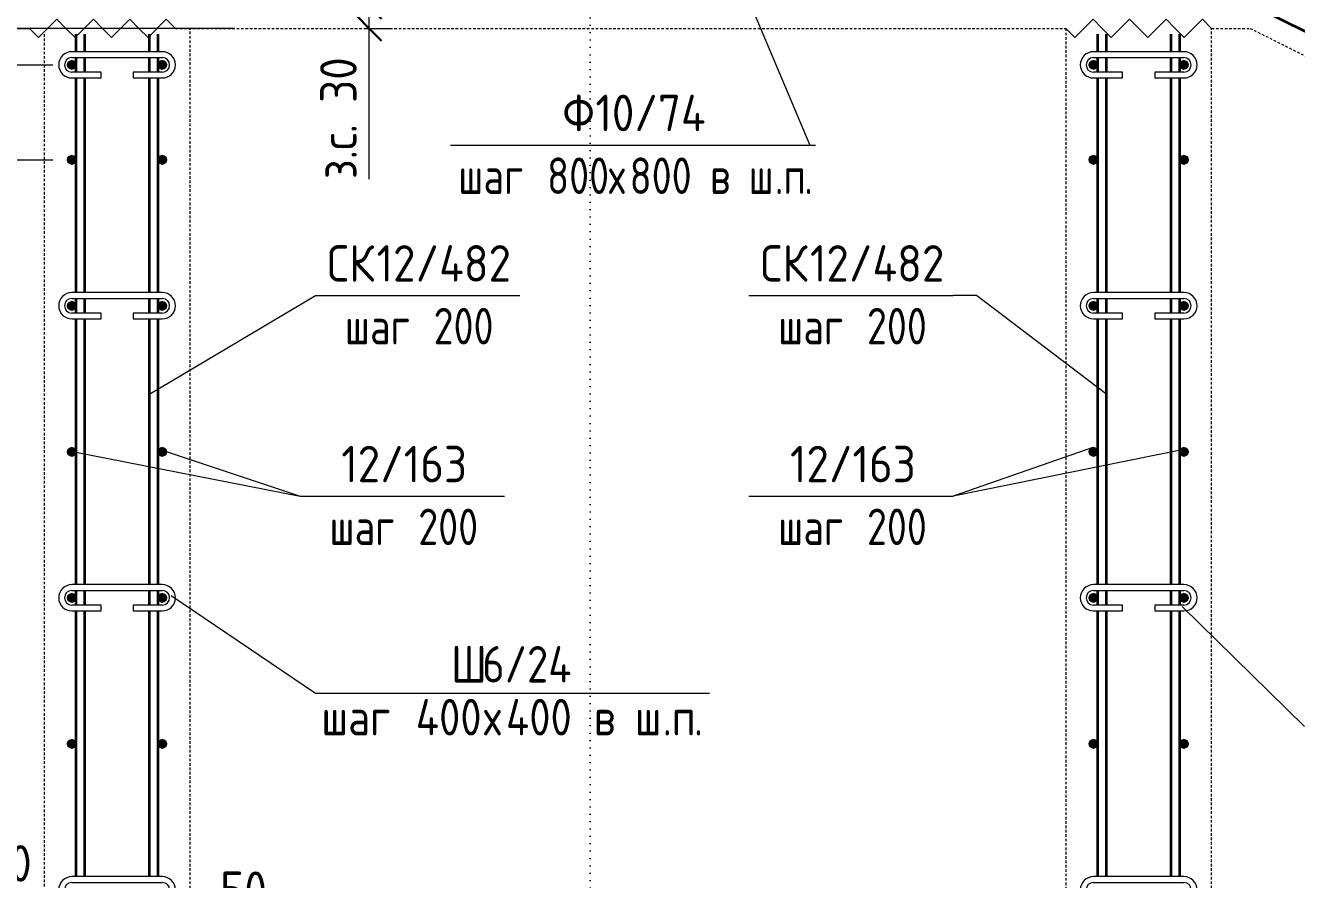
# Model space of a CAD drawing. Header units: millimetres. Extents: x -35194 to -15704, y -2621 to 78616.
# Drawn here: x -26366 to -24624, y -1436 to -266 of the extents above; entities that cross this region are included whole.
import ezdxf

# ---------------------------------------------------------------- set-up
doc = ezdxf.new("R2010")
doc.units = ezdxf.units.MM
doc.linetypes.add('01 Штриховая _4 мм_', pattern=[6, 3.5, -2.5])
doc.linetypes.add('04 Пунктир 10мм', pattern=[10, 0, -10])
for name, color, linetype, lineweight in [('AA_Dim', 7, 'Continuous', 9), ('AA_Dim-20', 7, 'Continuous', 9), ('AA_Oformlenie', 7, 'Continuous', 9), ('AA_Razrez', 7, 'Continuous', 9), ('AA_Vinoska', 7, 'Continuous', 9), ('AA_Visotnaya otmetka', 7, 'Continuous', 9), ('KR_Armatura', 7, 'Continuous', 20), ('KR_Armatura_Tonkie', 7, 'Continuous', 20)]:
    doc.layers.add(name, color=color, linetype=linetype, lineweight=lineweight)
for name, color, linetype, lineweight, true_color in [('AF_Perekritie', 7, 'Continuous', 60, 0x006a35), ('AF_Perekritie_Опалубка', 7, 'Continuous', 60, 0x006a35), ('AF_Stena_Опалубка', 7, 'Continuous', 20, 0x0063c6)]:
    doc.layers.add(name, color=color, linetype=linetype, lineweight=lineweight, true_color=true_color)
doc.styles.add('ISOCPEUR_1', font='isocpeur.TTF', dxfattribs={"width": 0.9, "height": 50})
doc.styles.add('ISOCPEUR_2', font='isocpeur.TTF', dxfattribs={"width": 0.8, "height": 50})
doc.styles.add('ISOCPEUR_4', font='isocpeur.TTF', dxfattribs={"width": 0.85, "height": 50})
doc.dimstyles.new('00_Точн_3_знака__прозр_', dxfattribs={"dimscale": 304.8, "dimtxt": 50.137748, "dimasz": 0.111549, "dimexe": 0.098425, "dimexo": 0.065617, "dimgap": 0.006562, "dimtad": 1, "dimdec": 3, "dimrnd": 0.001, "dimdsep": 46, "dimtxsty": 'ISOCPEUR_1', "dimblk1": 'OBLIQUE', "dimblk2": 'OBLIQUE', "dimsah": 1, "dimcen": 0.09, "dimdle": 0.098425, "dimazin": 0, "dimtfac": 1, "dimtdec": 4, "dimtix": 1, "dimtmove": 0, "dimatfit": 3, "dimfxl": 1, "dimtvp": 1, "dimtolj": 1, "dimtzin": 0, "dimlwd": 18, "dimlwe": 18, "dimarcsym": 2})
doc.dimstyles.new('00_Точн_3_знака__прозр__1', dxfattribs={"dimscale": 304.8, "dimtxt": 50.137748, "dimasz": 0.111549, "dimexe": 0.098425, "dimexo": 0.065617, "dimgap": 0.006562, "dimtad": 1, "dimdec": 3, "dimrnd": 0.001, "dimdsep": 46, "dimtxsty": 'ISOCPEUR_1', "dimblk1": 'OBLIQUE', "dimblk2": 'OBLIQUE', "dimsah": 1, "dimcen": 0.09, "dimdle": 0.098425, "dimazin": 0, "dimtfac": 1, "dimtdec": 4, "dimtix": 1, "dimtmove": 1, "dimatfit": 3, "dimfxl": 1, "dimtvp": 1, "dimtolj": 1, "dimtzin": 0, "dimlwd": 18, "dimlwe": 18, "dimarcsym": 2})

# ---------------------------------------------------------------- blocks, each defined once
blk = doc.blocks.new('Ktcnybwf - Лестница-3686718-А-А Арм')
at = {"layer": 'AF_Perekritie', "linetype": '01 Штриховая _4 мм_', "lineweight": 20}
for p, q in [((31880.1, -270), (31932.8, -270)), ((31932.8, -270), (34080.1, -1343.6))]:
    blk.add_line(p, q, dxfattribs=at)
blk = doc.blocks.new('079_Шпилька _ЭлУзла_ - d8 А240-3872181-А-А Арм')
at = {"layer": 'AA_Oformlenie'}
for p, q in [((30442.1, -632), (30318.1, -632)), ((30318.1, -640), (30442.1, -640)), ((30358.1, -660), (30318.1, -660)), ((30358.1, -668), (30358.1, -660)), ((30442.1, -660), (30402.1, -660)), ((30402.1, -660), (30402.1, -668)), ((30318.1, -668), (30358.1, -668)), ((30402.1, -668), (30442.1, -668))]:
    blk.add_line(p, q, dxfattribs=at)
for centre, radius, start, end in [((30318.1, -650), 18, 90, 270), ((30318.1, -650), 10, 90, 270), ((30442.1, -650), 18, 270, 90), ((30442.1, -650), 10, 270, 90)]:
    blk.add_arc(centre, radius, start, end, dxfattribs=at)
blk = doc.blocks.new('Последовательность узлов - 3мм масшт20 маскировка-904226-А-А Арм')
at = {"layer": 'AA_Oformlenie'}
for p, q in [((31692.6, -282.5), (31717.6, -257.5)), ((31730.1, -270), (31717.6, -257.5)), ((31742.6, -282.5), (31767.6, -257.5)), ((31780.1, -270), (31767.6, -257.5)), ((31792.6, -282.5), (31817.6, -257.5)), ((31830.1, -270), (31817.6, -257.5)), ((31842.6, -282.5), (31867.6, -257.5)), ((31880.1, -270), (31867.6, -257.5)), ((31680.1, -270), (31692.6, -282.5)), ((31730.1, -270), (31742.6, -282.5)), ((31780.1, -270), (31792.6, -282.5)), ((31830.1, -270), (31842.6, -282.5))]:
    blk.add_line(p, q, dxfattribs=at)
blk = doc.blocks.new('DIMBLOCK54-А-А Арм')
at = {"layer": 'AA_Dim-20', "color": 30, "lineweight": 30, "true_color": 0xff8000, "transparency": 16777216}
for p, q in [((-26659.7, -320), (-26676.7, -303)), ((-26659.7, -320), (-26642.7, -337)), ((-26659.7, -450), (-26676.7, -433)), ((-26659.7, -450), (-26642.7, -467)), ((-26659.7, -1650), (-26676.7, -1633)), ((-26659.7, -1650), (-26642.7, -1667))]:
    blk.add_line(p, q, dxfattribs=at)
at = {"layer": 'AA_Dim-20', "color": 30, "lineweight": 18, "true_color": 0xff8000, "transparency": 16777216}
for p, q in [((-26659.7, -320), (-26689.7, -320)), ((-26659.7, -320), (-26328.2, -320)), ((-26659.7, -450), (-26689.7, -450)), ((-26659.7, -1650), (-26659.7, -450)), ((-26659.7, -450), (-26328.2, -450)), ((-26659.7, -1650), (-26689.7, -1650)), ((-26659.7, -1650), (-26328.2, -1650))]:
    blk.add_line(p, q, dxfattribs=at)
at = {"layer": 'AA_Dim-20', "color": 0, "lineweight": 18, "transparency": 16777216, "insert": (-26726.8, -1201.4), "char_height": 50, "width": 363.262, "attachment_point": 1, "rotation": 90, "line_spacing_factor": 1.135194, "style": 'ISOCPEUR_1'}
blk.add_mtext('6х200=1200', dxfattribs=at)
blk = doc.blocks.new('_None')
blk = doc.blocks.new('DIMBLOCK55-А-А Арм')
at = {"layer": 'AA_Dim-20', "color": 30, "lineweight": 30, "true_color": 0xff8000, "transparency": 16777216}
for p, q in [((-26659.7, -270), (-26676.7, -253)), ((-26659.7, -270), (-26642.7, -287)), ((-26659.7, -320), (-26676.7, -303)), ((-26659.7, -320), (-26642.7, -337)), ((-26659.7, -450), (-26676.7, -433)), ((-26659.7, -450), (-26642.7, -467))]:
    blk.add_line(p, q, dxfattribs=at)
at = {"layer": 'AA_Dim-20', "color": 30, "lineweight": 18, "true_color": 0xff8000, "transparency": 16777216}
for p, q in [((-26659.7, -270), (-26689.7, -270)), ((-26659.7, -270), (-26360.2, -270)), ((-26659.7, -320), (-26689.7, -320)), ((-26659.7, -450), (-26659.7, -320)), ((-26659.7, -320), (-26328.2, -320)), ((-26659.7, -450), (-26689.7, -450)), ((-26659.7, -450), (-26328.2, -450))]:
    blk.add_line(p, q, dxfattribs=at)
at = {"layer": 'AA_Dim-20', "color": 0, "lineweight": 18, "transparency": 16777216, "insert": (-26726.8, -427.1), "char_height": 50, "width": 101.032, "attachment_point": 1, "rotation": 90, "line_spacing_factor": 1.135194, "style": 'ISOCPEUR_1'}
blk.add_mtext('130', dxfattribs=at)
blk = doc.blocks.new('DIMBLOCK56-А-А Арм')
at = {"layer": 'AA_Dim-20', "color": 30, "lineweight": 30, "true_color": 0xff8000, "transparency": 16777216}
for p, q in [((-26659.7, -70), (-26676.7, -53)), ((-26659.7, -70), (-26642.7, -87)), ((-26659.7, -270), (-26676.7, -253)), ((-26659.7, -270), (-26642.7, -287)), ((-26659.7, -320), (-26676.7, -303)), ((-26659.7, -320), (-26642.7, -337))]:
    blk.add_line(p, q, dxfattribs=at)
at = {"layer": 'AA_Dim-20', "color": 30, "lineweight": 18, "true_color": 0xff8000, "transparency": 16777216}
for p, q in [((-26659.7, -70), (-26689.7, -70)), ((-26659.7, -70), (-26360.2, -70)), ((-26659.7, -270), (-26689.7, -270)), ((-26659.7, -320), (-26659.7, -270)), ((-26659.7, -270), (-26360.2, -270)), ((-26768.7, -311.3), (-26659.7, -295)), ((-26768.7, -393.7), (-26768.7, -311.3)), ((-26659.7, -320), (-26689.7, -320)), ((-26659.7, -320), (-26328.2, -320))]:
    blk.add_line(p, q, dxfattribs=at)
at = {"layer": 'AA_Dim-20', "color": 0, "lineweight": 18, "transparency": 16777216, "insert": (-26835.8, -393.7), "char_height": 50, "width": 74.923, "attachment_point": 1, "rotation": 90, "line_spacing_factor": 1.135194, "style": 'ISOCPEUR_1'}
blk.add_mtext('50', dxfattribs=at)
blk = doc.blocks.new('DIMBLOCK57-А-А Арм')
at = {"layer": 'AA_Dim-20', "color": 30, "lineweight": 18, "true_color": 0xff8000, "transparency": 16777216}
for p, q in [((-26659.7, -270), (-26659.7, -40)), ((-26659.7, -70), (-26689.7, -70)), ((-26659.7, -70), (-26360.2, -70)), ((-26659.7, -270), (-26689.7, -270)), ((-26659.7, -270), (-26360.2, -270))]:
    blk.add_line(p, q, dxfattribs=at)
at = {"layer": 'AA_Dim-20', "color": 30, "lineweight": 30, "true_color": 0xff8000, "transparency": 16777216}
for p, q in [((-26659.7, -70), (-26676.7, -53)), ((-26659.7, -70), (-26642.7, -87)), ((-26659.7, -270), (-26676.7, -253)), ((-26659.7, -270), (-26642.7, -287))]:
    blk.add_line(p, q, dxfattribs=at)
at = {"layer": 'AA_Dim-20', "color": 0, "lineweight": 18, "transparency": 16777216, "insert": (-26726.8, -216.8), "char_height": 50, "width": 112.384, "attachment_point": 1, "rotation": 90, "line_spacing_factor": 1.135194, "style": 'ISOCPEUR_1'}
blk.add_mtext('200', dxfattribs=at)
blk = doc.blocks.new('DIMBLOCK67-А-А Арм')
at = {"layer": 'AA_Dim-20', "color": 30, "lineweight": 18, "true_color": 0xff8000, "transparency": 16777216}
for p, q in [((-26118.5, -1492), (-26165.2, -1556.8)), ((-26036.1, -1492), (-26118.5, -1492)), ((-26190.2, -1560.8), (-26190.2, -1526.8)), ((-26140.2, -1560.8), (-26140.2, -1526.8)), ((-26140.2, -1556.8), (-26190.2, -1556.8)), ((-26190.2, -1556.8), (-26190.2, -1560.8)), ((-26140.2, -1556.8), (-26140.2, -1560.8))]:
    blk.add_line(p, q, dxfattribs=at)
at = {"layer": 'AA_Dim-20', "color": 30, "lineweight": 30, "true_color": 0xff8000, "transparency": 16777216}
for p, q in [((-26190.2, -1556.8), (-26173.2, -1539.8)), ((-26140.2, -1556.8), (-26123.2, -1539.8)), ((-26190.2, -1556.8), (-26207.2, -1573.8)), ((-26140.2, -1556.8), (-26157.2, -1573.8))]:
    blk.add_line(p, q, dxfattribs=at)
at = {"layer": 'AA_Dim-20', "color": 0, "lineweight": 18, "transparency": 16777216, "insert": (-26098.5, -1424.9), "char_height": 50, "width": 74.923, "attachment_point": 1, "line_spacing_factor": 1.135194, "style": 'ISOCPEUR_1'}
blk.add_mtext('50', dxfattribs=at)
blk = doc.blocks.new('_Oblique')
at = {"color": 0, "linetype": 'ByBlock', "lineweight": -2}
blk.add_line((-0.5, -0.5), (0.5, 0.5), dxfattribs=at)
blk = doc.blocks.new('DIMBLOCK69-А-А Арм')
at = {"layer": 'AA_Dim-20', "color": 30, "lineweight": 18, "true_color": 0xff8000, "transparency": 16777216}
for p, q in [((-26420.6, -1456), (-26338.2, -1456)), ((-26338.2, -1456), (-26315.2, -1556.8)), ((-26340.2, -1560.8), (-26340.2, -1526.8)), ((-26290.2, -1560.8), (-26290.2, -1526.8)), ((-26290.2, -1556.8), (-26340.2, -1556.8)), ((-26340.2, -1556.8), (-26340.2, -1560.8)), ((-26290.2, -1556.8), (-26290.2, -1560.8))]:
    blk.add_line(p, q, dxfattribs=at)
at = {"layer": 'AA_Dim-20', "color": 30, "lineweight": 30, "true_color": 0xff8000, "transparency": 16777216}
for p, q in [((-26340.2, -1556.8), (-26323.2, -1539.8)), ((-26290.2, -1556.8), (-26273.2, -1539.8)), ((-26340.2, -1556.8), (-26357.2, -1573.8)), ((-26290.2, -1556.8), (-26307.2, -1573.8))]:
    blk.add_line(p, q, dxfattribs=at)
at = {"layer": 'AA_Dim-20', "color": 0, "lineweight": 18, "transparency": 16777216, "insert": (-26420.6, -1388.8), "char_height": 50, "width": 74.923, "attachment_point": 1, "line_spacing_factor": 1.135194, "style": 'ISOCPEUR_1'}
blk.add_mtext('50', dxfattribs=at)
blk = doc.blocks.new('042_М_Арматуры - Диам длина поз _ Шаг-2260295-А-А Арм')
at = {"layer": 'AA_Vinoska'}
blk.add_line((30652.1, -636), (30932.1, -636), dxfattribs=at)
blk = doc.blocks.new('042_М_Арматуры - Диам длина поз _ Комментарий полка 25-3827468-А-А Арм')
at = {"layer": 'AA_Vinoska'}
blk.add_line((30837.2, -429.9), (31337.2, -429.9), dxfattribs=at)
blk = doc.blocks.new('044_М_Универсальная с полкой - Марка_Комментарий полка 27-3828024-А-А Арм')
at = {"layer": 'AA_Vinoska'}
blk.add_line((30652.1, -1180.6), (31192.1, -1180.6), dxfattribs=at)
blk = doc.blocks.new('DIMBLOCK80-А-А Арм')
at = {"layer": 'AA_Dim-20', "color": 30, "lineweight": 30, "true_color": 0xff8000, "transparency": 16777216}
for p, q in [((-25894.7, -240), (-25911.7, -223)), ((-25894.7, -240), (-25877.7, -257)), ((-25894.7, -270), (-25911.7, -253)), ((-25894.7, -270), (-25877.7, -287))]:
    blk.add_line(p, q, dxfattribs=at)
at = {"layer": 'AA_Dim-20', "color": 30, "lineweight": 18, "true_color": 0xff8000, "transparency": 16777216}
for p, q in [((-25894.7, -300), (-25894.7, -210)), ((-25898.7, -240), (-25864.7, -240)), ((-25894.7, -240), (-25898.7, -240)), ((-25894.7, -286.2), (-25894.7, -255)), ((-25898.7, -270), (-25864.7, -270)), ((-25894.7, -270), (-25898.7, -270)), ((-25894.7, -476.5), (-25894.7, -286.2))]:
    blk.add_line(p, q, dxfattribs=at)
at = {"layer": 'AA_Dim-20', "color": 0, "lineweight": 18, "transparency": 16777216, "insert": (-25961.8, -476.5), "char_height": 50, "width": 204.335, "attachment_point": 1, "rotation": 90, "line_spacing_factor": 1.135194, "style": 'ISOCPEUR_1'}
blk.add_mtext('з.с. 30', dxfattribs=at)

msp = doc.modelspace()

# ---------------------------------------------------------------- hatches: boundary and pattern name
at = {"layer": 'KR_Armatura'}
h = msp.add_hatch(color=256, dxfattribs=at)
edge = h.paths.add_edge_path()
edge.add_arc((-26302.1665, -320), 6, 0, 360)
for points in [[(-26302.1665, -326), (-26296.9704, -323), (-26296.9704, -317), (-26302.1665, -314), (-26307.3627, -317), (-26307.3627, -323), (-26306.1213, -323.7167)], [(-26178.1665, -326), (-26172.9704, -323), (-26172.9704, -317), (-26178.1665, -314), (-26183.3627, -317), (-26183.3627, -323), (-26182.1213, -323.7167)], [(-24902.1665, -326), (-24896.9704, -323), (-24896.9704, -317), (-24902.1665, -314), (-24907.3627, -317), (-24907.3627, -323), (-24906.1213, -323.7167)], [(-24778.1665, -326), (-24772.9704, -323), (-24772.9704, -317), (-24778.1665, -314), (-24783.3627, -317), (-24783.3627, -323), (-24782.1213, -323.7167)], [(-26302.1665, -456), (-26296.9704, -453), (-26296.9704, -447), (-26302.1665, -444), (-26307.3627, -447), (-26307.3627, -453)], [(-26178.1665, -456), (-26172.9704, -453), (-26172.9704, -447), (-26178.1665, -444), (-26183.3627, -447), (-26183.3627, -453)], [(-24902.1665, -456), (-24896.9704, -453), (-24896.9704, -447), (-24902.1665, -444), (-24907.3627, -447), (-24907.3627, -453)], [(-24778.1665, -456), (-24772.9704, -453), (-24772.9704, -447), (-24778.1665, -444), (-24783.3627, -447), (-24783.3627, -453)], [(-26302.1665, -656), (-26296.9704, -653), (-26296.9704, -647), (-26302.1665, -644), (-26307.3627, -647), (-26307.3627, -653)], [(-26178.1665, -656), (-26172.9704, -653), (-26172.9704, -647), (-26178.1665, -644), (-26183.3627, -647), (-26183.3627, -653)], [(-24902.1665, -656), (-24896.9704, -653), (-24896.9704, -647), (-24902.1665, -644), (-24907.3627, -647), (-24907.3627, -653)], [(-24778.1665, -656), (-24772.9704, -653), (-24772.9704, -647), (-24778.1665, -644), (-24783.3627, -647), (-24783.3627, -653)], [(-26302.1665, -856), (-26296.9704, -853), (-26296.9704, -847), (-26302.1665, -844), (-26307.3627, -847), (-26307.3627, -853)], [(-26178.1665, -856), (-26172.9704, -853), (-26172.9704, -847), (-26178.1665, -844), (-26183.3627, -847), (-26183.3627, -853)], [(-24902.1665, -856), (-24896.9704, -853), (-24896.9704, -847), (-24902.1665, -844), (-24907.3627, -847), (-24907.3627, -853)], [(-24778.1665, -856), (-24772.9704, -853), (-24772.9704, -847), (-24778.1665, -844), (-24783.3627, -847), (-24783.3627, -853)], [(-26302.1665, -1056), (-26296.9704, -1053), (-26296.9704, -1047), (-26302.1665, -1044), (-26307.3627, -1047), (-26307.3627, -1053)], [(-26178.1665, -1056), (-26172.9704, -1053), (-26172.9704, -1047), (-26178.1665, -1044), (-26183.3627, -1047), (-26183.3627, -1053)], [(-24902.1665, -1056), (-24896.9704, -1053), (-24896.9704, -1047), (-24902.1665, -1044), (-24907.3627, -1047), (-24907.3627, -1053)], [(-24778.1665, -1056), (-24772.9704, -1053), (-24772.9704, -1047), (-24778.1665, -1044), (-24783.3627, -1047), (-24783.3627, -1053)], [(-26302.1665, -1256), (-26296.9704, -1253), (-26296.9704, -1247), (-26302.1665, -1244), (-26307.3627, -1247), (-26307.3627, -1253)], [(-26178.1665, -1256), (-26172.9704, -1253), (-26172.9704, -1247), (-26178.1665, -1244), (-26183.3627, -1247), (-26183.3627, -1253)], [(-24902.1665, -1256), (-24896.9704, -1253), (-24896.9704, -1247), (-24902.1665, -1244), (-24907.3627, -1247), (-24907.3627, -1253)], [(-24778.1665, -1256), (-24772.9704, -1253), (-24772.9704, -1247), (-24778.1665, -1244), (-24783.3627, -1247), (-24783.3627, -1253)]]:
    msp.add_hatch(color=256, dxfattribs=at).paths.add_polyline_path(points)
h = msp.add_hatch(color=256, dxfattribs=at)
edge = h.paths.add_edge_path()
edge.add_arc((-26178.1665, -320), 6, 0, 360)
h = msp.add_hatch(color=256, dxfattribs=at)
edge = h.paths.add_edge_path()
edge.add_arc((-24902.1665, -320), 6, 0, 360)
h = msp.add_hatch(color=256, dxfattribs=at)
edge = h.paths.add_edge_path()
edge.add_arc((-24778.1665, -320), 6, 0, 360)
h = msp.add_hatch(color=256, dxfattribs=at)
edge = h.paths.add_edge_path()
edge.add_arc((-26302.1665, -450), 6, 0, 360)
h = msp.add_hatch(color=256, dxfattribs=at)
edge = h.paths.add_edge_path()
edge.add_arc((-26178.1665, -450), 6, 0, 360)
h = msp.add_hatch(color=256, dxfattribs=at)
edge = h.paths.add_edge_path()
edge.add_arc((-24902.1665, -450), 6, 0, 360)
h = msp.add_hatch(color=256, dxfattribs=at)
edge = h.paths.add_edge_path()
edge.add_arc((-24778.1665, -450), 6, 0, 360)
h = msp.add_hatch(color=256, dxfattribs=at)
edge = h.paths.add_edge_path()
edge.add_arc((-26302.1665, -650), 6, 0, 360)
h = msp.add_hatch(color=256, dxfattribs=at)
edge = h.paths.add_edge_path()
edge.add_arc((-26178.1665, -650), 6, 0, 360)
h = msp.add_hatch(color=256, dxfattribs=at)
edge = h.paths.add_edge_path()
edge.add_arc((-24902.1665, -650), 6, 0, 360)
h = msp.add_hatch(color=256, dxfattribs=at)
edge = h.paths.add_edge_path()
edge.add_arc((-24778.1665, -650), 6, 0, 360)
h = msp.add_hatch(color=256, dxfattribs=at)
edge = h.paths.add_edge_path()
edge.add_arc((-26302.1665, -850), 6, 0, 360)
h = msp.add_hatch(color=256, dxfattribs=at)
edge = h.paths.add_edge_path()
edge.add_arc((-26178.1665, -850), 6, 0, 360)
h = msp.add_hatch(color=256, dxfattribs=at)
edge = h.paths.add_edge_path()
edge.add_arc((-24902.1665, -850), 6, 0, 360)
h = msp.add_hatch(color=256, dxfattribs=at)
edge = h.paths.add_edge_path()
edge.add_arc((-24778.1665, -850), 6, 0, 360)
h = msp.add_hatch(color=256, dxfattribs=at)
edge = h.paths.add_edge_path()
edge.add_arc((-26302.1665, -1050), 6, 0, 360)
h = msp.add_hatch(color=256, dxfattribs=at)
edge = h.paths.add_edge_path()
edge.add_arc((-26178.1665, -1050), 6, 0, 360)
h = msp.add_hatch(color=256, dxfattribs=at)
edge = h.paths.add_edge_path()
edge.add_arc((-24902.1665, -1050), 6, 0, 360)
h = msp.add_hatch(color=256, dxfattribs=at)
edge = h.paths.add_edge_path()
edge.add_arc((-24778.1665, -1050), 6, 0, 360)
h = msp.add_hatch(color=256, dxfattribs=at)
edge = h.paths.add_edge_path()
edge.add_arc((-26302.1665, -1250), 6, 0, 360)
h = msp.add_hatch(color=256, dxfattribs=at)
edge = h.paths.add_edge_path()
edge.add_arc((-26178.1665, -1250), 6, 0, 360)
h = msp.add_hatch(color=256, dxfattribs=at)
edge = h.paths.add_edge_path()
edge.add_arc((-24902.1665, -1250), 6, 0, 360)
h = msp.add_hatch(color=256, dxfattribs=at)
edge = h.paths.add_edge_path()
edge.add_arc((-24778.1665, -1250), 6, 0, 360)

# ---------------------------------------------------------------- linework, layer by layer
at = {"layer": 'AA_Razrez', "color": 7, "linetype": '04 Пунктир 10мм', "true_color": 0xffffff}
msp.add_line((-25591.9366, -2548.2679), (-25591.9366, 534.4979), dxfattribs=at)
at = {"layer": 'AA_Vinoska'}
for p, q in [((-25384.5854, -207.7552), (-25290.8792, -429.8876)), ((-25290.8792, -429.8876), (-25283.0139, -429.8876)), ((-26194.2595, -770.1197), (-25968.1386, -635.9594)), ((-25062.5135, -635.9594), (-25094.2893, -635.9594)), ((-24885.4711, -770.1197), (-25062.5135, -635.9594)), ((-26301.1918, -849.5941), (-25989.2177, -910.8485)), ((-26176.7806, -848.2162), (-25989.2177, -910.8485)), ((-24902.9612, -844.0609), (-25094.2893, -910.8485)), ((-24778.1665, -846.8066), (-25094.2893, -910.8485)), ((-26165.9571, -1047.0471), (-25968.1386, -1180.6414)), ((-24780.5112, -1062.1707), (-24612.9989, -1226.2339))]:
    msp.add_line(p, q, dxfattribs=at)
at = {"layer": 'AA_Visotnaya otmetka'}
msp.add_line((-26079.5028, -270), (-27014.9688, -270), dxfattribs=at)
at = {"layer": 'AF_Perekritie_Опалубка', "linetype": '01 Штриховая _4 мм_', "lineweight": 20}
msp.add_line((-26160.1665, -270), (-24940.1665, -270), dxfattribs=at)
at = {"layer": 'AF_Stena_Опалубка', "linetype": '01 Штриховая _4 мм_'}
for p, q in [((-26340.1665, -278), (-26340.1665, -1700)), ((-26140.1665, -270), (-26160.1665, -270)), ((-26140.1665, -1700), (-26140.1665, -270)), ((-24940.1665, -270), (-24940.1665, -1700)), ((-24740.1665, -1700), (-24740.1665, -270))]:
    msp.add_line(p, q, dxfattribs=at)
at = {"layer": 'KR_Armatura'}
for p, q in [((-26302.1665, -314), (-26307.3627, -317)), ((-26307.3627, -317), (-26307.3627, -323)), ((-26307.3627, -323), (-26306.1213, -323.7167)), ((-26306.1213, -323.7167), (-26302.1665, -326)), ((-26296.9704, -317), (-26302.1665, -314)), ((-26302.1665, -326), (-26296.9704, -323)), ((-26296.9704, -323), (-26296.9704, -317)), ((-26178.1665, -314), (-26183.3627, -317)), ((-26183.3627, -317), (-26183.3627, -323)), ((-26183.3627, -323), (-26182.1213, -323.7167)), ((-26182.1213, -323.7167), (-26178.1665, -326)), ((-26172.9704, -317), (-26178.1665, -314)), ((-26178.1665, -326), (-26172.9704, -323)), ((-26172.9704, -323), (-26172.9704, -317)), ((-24902.1665, -314), (-24907.3627, -317)), ((-24907.3627, -317), (-24907.3627, -323)), ((-24907.3627, -323), (-24906.1213, -323.7167)), ((-24906.1213, -323.7167), (-24902.1665, -326)), ((-24896.9704, -317), (-24902.1665, -314)), ((-24902.1665, -326), (-24896.9704, -323)), ((-24896.9704, -323), (-24896.9704, -317)), ((-24778.1665, -314), (-24783.3627, -317)), ((-24783.3627, -317), (-24783.3627, -323)), ((-24783.3627, -323), (-24782.1213, -323.7167)), ((-24782.1213, -323.7167), (-24778.1665, -326)), ((-24772.9704, -317), (-24778.1665, -314)), ((-24778.1665, -326), (-24772.9704, -323)), ((-24772.9704, -323), (-24772.9704, -317)), ((-26302.1665, -444), (-26307.3627, -447)), ((-26307.3627, -447), (-26307.3627, -453)), ((-26296.9704, -447), (-26302.1665, -444)), ((-26296.9704, -453), (-26296.9704, -447)), ((-26178.1665, -444), (-26183.3627, -447)), ((-26183.3627, -447), (-26183.3627, -453)), ((-26172.9704, -447), (-26178.1665, -444)), ((-26172.9704, -453), (-26172.9704, -447)), ((-24902.1665, -444), (-24907.3627, -447)), ((-24907.3627, -447), (-24907.3627, -453)), ((-24896.9704, -447), (-24902.1665, -444)), ((-24896.9704, -453), (-24896.9704, -447)), ((-24778.1665, -444), (-24783.3627, -447)), ((-24783.3627, -447), (-24783.3627, -453)), ((-24772.9704, -447), (-24778.1665, -444)), ((-24772.9704, -453), (-24772.9704, -447)), ((-26307.3627, -453), (-26302.1665, -456)), ((-26302.1665, -456), (-26296.9704, -453)), ((-26183.3627, -453), (-26178.1665, -456)), ((-26178.1665, -456), (-26172.9704, -453)), ((-24907.3627, -453), (-24902.1665, -456)), ((-24902.1665, -456), (-24896.9704, -453)), ((-24783.3627, -453), (-24778.1665, -456)), ((-24778.1665, -456), (-24772.9704, -453)), ((-26302.1665, -644), (-26307.3627, -647)), ((-26296.9704, -647), (-26302.1665, -644)), ((-26178.1665, -644), (-26183.3627, -647)), ((-26172.9704, -647), (-26178.1665, -644)), ((-24902.1665, -644), (-24907.3627, -647)), ((-24896.9704, -647), (-24902.1665, -644)), ((-24778.1665, -644), (-24783.3627, -647)), ((-24772.9704, -647), (-24778.1665, -644)), ((-26307.3627, -647), (-26307.3627, -653)), ((-26307.3627, -653), (-26302.1665, -656)), ((-26302.1665, -656), (-26296.9704, -653)), ((-26296.9704, -653), (-26296.9704, -647)), ((-26183.3627, -647), (-26183.3627, -653)), ((-26183.3627, -653), (-26178.1665, -656)), ((-26178.1665, -656), (-26172.9704, -653)), ((-26172.9704, -653), (-26172.9704, -647)), ((-24907.3627, -647), (-24907.3627, -653)), ((-24907.3627, -653), (-24902.1665, -656)), ((-24902.1665, -656), (-24896.9704, -653)), ((-24896.9704, -653), (-24896.9704, -647)), ((-24783.3627, -647), (-24783.3627, -653)), ((-24783.3627, -653), (-24778.1665, -656)), ((-24778.1665, -656), (-24772.9704, -653)), ((-24772.9704, -653), (-24772.9704, -647)), ((-26302.1665, -844), (-26307.3627, -847)), ((-26307.3627, -847), (-26307.3627, -853)), ((-26307.3627, -853), (-26302.1665, -856)), ((-26296.9704, -847), (-26302.1665, -844)), ((-26302.1665, -856), (-26296.9704, -853)), ((-26296.9704, -853), (-26296.9704, -847)), ((-26178.1665, -844), (-26183.3627, -847)), ((-26183.3627, -847), (-26183.3627, -853)), ((-26183.3627, -853), (-26178.1665, -856)), ((-26172.9704, -847), (-26178.1665, -844)), ((-26178.1665, -856), (-26172.9704, -853)), ((-26172.9704, -853), (-26172.9704, -847)), ((-24902.1665, -844), (-24907.3627, -847)), ((-24907.3627, -847), (-24907.3627, -853)), ((-24907.3627, -853), (-24902.1665, -856)), ((-24896.9704, -847), (-24902.1665, -844)), ((-24902.1665, -856), (-24896.9704, -853)), ((-24896.9704, -853), (-24896.9704, -847)), ((-24778.1665, -844), (-24783.3627, -847)), ((-24783.3627, -847), (-24783.3627, -853)), ((-24783.3627, -853), (-24778.1665, -856)), ((-24772.9704, -847), (-24778.1665, -844)), ((-24778.1665, -856), (-24772.9704, -853)), ((-24772.9704, -853), (-24772.9704, -847)), ((-26302.1665, -1044), (-26307.3627, -1047)), ((-26296.9704, -1047), (-26302.1665, -1044)), ((-26178.1665, -1044), (-26183.3627, -1047)), ((-26172.9704, -1047), (-26178.1665, -1044)), ((-24902.1665, -1044), (-24907.3627, -1047)), ((-24896.9704, -1047), (-24902.1665, -1044)), ((-24778.1665, -1044), (-24783.3627, -1047)), ((-24772.9704, -1047), (-24778.1665, -1044)), ((-26307.3627, -1047), (-26307.3627, -1053)), ((-26307.3627, -1053), (-26302.1665, -1056)), ((-26302.1665, -1056), (-26296.9704, -1053)), ((-26296.9704, -1053), (-26296.9704, -1047)), ((-26183.3627, -1047), (-26183.3627, -1053)), ((-26183.3627, -1053), (-26178.1665, -1056)), ((-26178.1665, -1056), (-26172.9704, -1053)), ((-26172.9704, -1053), (-26172.9704, -1047)), ((-24907.3627, -1047), (-24907.3627, -1053)), ((-24907.3627, -1053), (-24902.1665, -1056)), ((-24902.1665, -1056), (-24896.9704, -1053)), ((-24896.9704, -1053), (-24896.9704, -1047)), ((-24783.3627, -1047), (-24783.3627, -1053)), ((-24783.3627, -1053), (-24778.1665, -1056)), ((-24778.1665, -1056), (-24772.9704, -1053)), ((-24772.9704, -1053), (-24772.9704, -1047)), ((-26302.1665, -1244), (-26307.3627, -1247)), ((-26307.3627, -1247), (-26307.3627, -1253)), ((-26307.3627, -1253), (-26302.1665, -1256)), ((-26296.9704, -1247), (-26302.1665, -1244)), ((-26302.1665, -1256), (-26296.9704, -1253)), ((-26296.9704, -1253), (-26296.9704, -1247)), ((-26178.1665, -1244), (-26183.3627, -1247)), ((-26183.3627, -1247), (-26183.3627, -1253)), ((-26183.3627, -1253), (-26178.1665, -1256)), ((-26172.9704, -1247), (-26178.1665, -1244)), ((-26178.1665, -1256), (-26172.9704, -1253)), ((-26172.9704, -1253), (-26172.9704, -1247)), ((-24902.1665, -1244), (-24907.3627, -1247)), ((-24907.3627, -1247), (-24907.3627, -1253)), ((-24907.3627, -1253), (-24902.1665, -1256)), ((-24896.9704, -1247), (-24902.1665, -1244)), ((-24902.1665, -1256), (-24896.9704, -1253)), ((-24896.9704, -1253), (-24896.9704, -1247)), ((-24778.1665, -1244), (-24783.3627, -1247)), ((-24783.3627, -1247), (-24783.3627, -1253)), ((-24783.3627, -1253), (-24778.1665, -1256)), ((-24772.9704, -1247), (-24778.1665, -1244)), ((-24778.1665, -1256), (-24772.9704, -1253)), ((-24772.9704, -1253), (-24772.9704, -1247))]:
    msp.add_line(p, q, dxfattribs=at)
for centre in [(-26302.1665, -320), (-26178.1665, -320), (-24902.1665, -320), (-24778.1665, -320), (-26302.1665, -450), (-26178.1665, -450), (-24902.1665, -450), (-24778.1665, -450), (-26302.1665, -650), (-26178.1665, -650), (-24902.1665, -650), (-24778.1665, -650), (-26302.1665, -850), (-26178.1665, -850), (-24902.1665, -850), (-24778.1665, -850), (-26302.1665, -1050), (-26178.1665, -1050), (-24902.1665, -1050), (-24778.1665, -1050), (-26302.1665, -1250), (-26178.1665, -1250), (-24902.1665, -1250), (-24778.1665, -1250)]:
    msp.add_circle(centre, 6, dxfattribs=at)
at = {"layer": 'KR_Armatura_Tonkie', "lineweight": 35}
for p, q in [((-24673.9678, -243.1672), (-23031.5405, -1064.3756)), ((-26296.1665, -302), (-26296.1665, -278)), ((-26284.1665, -302), (-26284.1665, -278)), ((-26196.1665, -278), (-26196.1665, -302)), ((-26184.1665, -278), (-26184.1665, -302)), ((-24896.1665, -302), (-24896.1665, -278)), ((-24884.1665, -302), (-24884.1665, -278)), ((-24796.1665, -278), (-24796.1665, -302)), ((-24784.1665, -278), (-24784.1665, -302)), ((-26296.1665, -330), (-26296.1665, -310)), ((-26284.1665, -330), (-26284.1665, -310)), ((-26196.1665, -310), (-26196.1665, -330)), ((-26184.1665, -310), (-26184.1665, -330)), ((-24896.1665, -330), (-24896.1665, -310)), ((-24884.1665, -330), (-24884.1665, -310)), ((-24796.1665, -310), (-24796.1665, -330)), ((-24784.1665, -310), (-24784.1665, -330)), ((-26296.1665, -632), (-26296.1665, -338)), ((-26284.1665, -632), (-26284.1665, -338)), ((-26196.1665, -338), (-26196.1665, -632)), ((-26184.1665, -338), (-26184.1665, -632)), ((-24896.1665, -632), (-24896.1665, -338)), ((-24884.1665, -632), (-24884.1665, -338)), ((-24796.1665, -338), (-24796.1665, -632)), ((-24784.1665, -338), (-24784.1665, -632)), ((-26296.1665, -660), (-26296.1665, -640)), ((-26284.1665, -660), (-26284.1665, -640)), ((-26196.1665, -640), (-26196.1665, -660)), ((-26184.1665, -640), (-26184.1665, -660)), ((-24896.1665, -660), (-24896.1665, -640)), ((-24884.1665, -660), (-24884.1665, -640)), ((-24796.1665, -640), (-24796.1665, -660)), ((-24784.1665, -640), (-24784.1665, -660)), ((-26296.1665, -1032), (-26296.1665, -668)), ((-26284.1665, -1032), (-26284.1665, -668)), ((-26196.1665, -668), (-26196.1665, -1032)), ((-26184.1665, -668), (-26184.1665, -1032)), ((-24896.1665, -1032), (-24896.1665, -668)), ((-24884.1665, -1032), (-24884.1665, -668)), ((-24796.1665, -668), (-24796.1665, -1032)), ((-24784.1665, -668), (-24784.1665, -1032)), ((-26296.1665, -1060), (-26296.1665, -1040)), ((-26284.1665, -1060), (-26284.1665, -1040)), ((-26196.1665, -1040), (-26196.1665, -1060)), ((-26184.1665, -1040), (-26184.1665, -1060)), ((-24896.1665, -1060), (-24896.1665, -1040)), ((-24884.1665, -1060), (-24884.1665, -1040)), ((-24796.1665, -1040), (-24796.1665, -1060)), ((-24784.1665, -1040), (-24784.1665, -1060)), ((-26296.1665, -1432), (-26296.1665, -1068)), ((-26284.1665, -1432), (-26284.1665, -1068)), ((-26196.1665, -1068), (-26196.1665, -1432)), ((-26184.1665, -1068), (-26184.1665, -1432)), ((-24896.1665, -1432), (-24896.1665, -1068)), ((-24884.1665, -1432), (-24884.1665, -1068)), ((-24796.1665, -1068), (-24796.1665, -1432)), ((-24784.1665, -1068), (-24784.1665, -1432))]:
    msp.add_line(p, q, dxfattribs=at)

# ---------------------------------------------------------------- block references
at = {"layer": 'AA_Oformlenie'}
for name, p in [('Последовательность узлов - 3мм масшт20 маскировка-904226-А-А Арм', (-58040.2281, 0)), ('Последовательность узлов - 3мм масшт20 маскировка-904226-А-А Арм', (-56620.2281, 0)), ('079_Шпилька _ЭлУзла_ - d8 А240-3872181-А-А Арм', (-56620.2281, 330)), ('079_Шпилька _ЭлУзла_ - d8 А240-3872181-А-А Арм', (-55220.2281, 330)), ('079_Шпилька _ЭлУзла_ - d8 А240-3872181-А-А Арм', (-56620.2281, 0)), ('079_Шпилька _ЭлУзла_ - d8 А240-3872181-А-А Арм', (-55220.2281, 0)), ('079_Шпилька _ЭлУзла_ - d8 А240-3872181-А-А Арм', (-56620.2281, -400)), ('079_Шпилька _ЭлУзла_ - d8 А240-3872181-А-А Арм', (-55220.2281, -400)), ('079_Шпилька _ЭлУзла_ - d8 А240-3872181-А-А Арм', (-56620.2281, -800)), ('079_Шпилька _ЭлУзла_ - d8 А240-3872181-А-А Арм', (-55220.2281, -800))]:
    msp.add_blockref(name, p, dxfattribs=at)
at = {"layer": 'AA_Vinoska'}
for name, p in [('042_М_Арматуры - Диам длина поз _ Комментарий полка 25-3827468-А-А Арм', (-56620.2281, 0)), ('042_М_Арматуры - Диам длина поз _ Шаг-2260295-А-А Арм', (-56620.2281, 0)), ('042_М_Арматуры - Диам длина поз _ Шаг-2260295-А-А Арм', (-56026.3788, 0)), ('042_М_Арматуры - Диам длина поз _ Шаг-2260295-А-А Арм', (-56641.3073, -274.8891)), ('042_М_Арматуры - Диам длина поз _ Шаг-2260295-А-А Арм', (-56026.3788, -274.8891)), ('044_М_Универсальная с полкой - Марка_Комментарий полка 27-3828024-А-А Арм', (-56620.2281, 0))]:
    msp.add_blockref(name, p, dxfattribs=at)
at = {"layer": 'AF_Perekritie_Опалубка', "linetype": '01 Штриховая _4 мм_', "lineweight": 20}
msp.add_blockref('Ktcnybwf - Лестница-3686718-А-А Арм', (-56620.2281, 0), dxfattribs=at)

# ---------------------------------------------------------------- texts
at = {"layer": 'AA_Vinoska', "char_height": 50, "attachment_point": 1}
for s, insert, width, style in [('\\fISOCPEUR|b0|i0|c204|p34|;\\W.9;Ф', (-25629.8411, -360.8826), 54.835425, 'ISOCPEUR_1'), ('10/74', (-25584.5973, -360.8826), 187.594875, 'ISOCPEUR_1'), (' 800', (-25676.3527, -446.8637), 133.4008, 'ISOCPEUR_2'), ('800 ', (-25537.7111, -446.8637), 133.4008, 'ISOCPEUR_2'), ('\\fISOCPEUR|b0|i0|c204|p34|;\\W.8; ', (-25399.0694, -446.8637), 29.5021, 'ISOCPEUR_2'), ('шаг', (-25772.6611, -446.8637), 116.7257, 'ISOCPEUR_2'), ('\\fISOCPEUR|b0|i0|c204|p34|;\\W.8;х', (-25566.2861, -446.8637), 34.6329, 'ISOCPEUR_2'), ('\\fISOCPEUR|b0|i0|c204|p34|;\\W.8;в', (-25427.6444, -446.8637), 34.6329, 'ISOCPEUR_2'), ('\\fISOCPEUR|b0|i0|c204|p34|;\\W.8;ш', (-25374.7277, -446.8637), 43.6118, 'ISOCPEUR_2'), ('\\fISOCPEUR|b0|i0|c204|p34|;\\W.8;п', (-25327.1027, -446.8637), 34.6329, 'ISOCPEUR_2'), ('\\fISOCPEUR|b0|i0|c204|p34|;\\W.8;.', (-25338.7444, -446.8637), 14.1097, 'ISOCPEUR_2'), ('\\fISOCPEUR|b0|i0|c204|p34|;\\W.8;.', (-25298.5277, -446.8637), 14.1097, 'ISOCPEUR_2'), ('СК', (-25952.3258, -566.9544), 82.253137, 'ISOCPEUR_1'), ('12/482', (-25884.4602, -566.9544), 226.556887, 'ISOCPEUR_1'), ('СК', (-25358.4765, -566.9544), 82.253137, 'ISOCPEUR_1'), ('12/482', (-25290.6109, -566.9544), 226.556887, 'ISOCPEUR_1'), (' 200', (-25831.7975, -652.9355), 133.4008, 'ISOCPEUR_2'), (' 200', (-25237.9481, -652.9355), 133.4008, 'ISOCPEUR_2'), ('шаг', (-25928.1058, -652.9355), 116.7257, 'ISOCPEUR_2'), ('шаг', (-25334.2565, -652.9355), 116.7257, 'ISOCPEUR_2'), ('12/163', (-25932.9049, -841.8435), 210.683475, 'ISOCPEUR_1'), ('12/163', (-25317.9765, -841.8435), 210.683475, 'ISOCPEUR_1'), (' 200', (-25852.8766, -927.8246), 133.4008, 'ISOCPEUR_2'), (' 200', (-25237.9481, -927.8246), 133.4008, 'ISOCPEUR_2'), ('шаг', (-25949.1849, -927.8246), 116.7257, 'ISOCPEUR_2'), ('шаг', (-25334.2565, -927.8246), 116.7257, 'ISOCPEUR_2'), ('\\fISOCPEUR|b0|i0|c204|p34|;\\W.85;Ш', (-25782.4586, -1116.1009), 51.789012, 'ISOCPEUR_4'), ('6/24', (-25739.7284, -1116.1009), 151.278431, 'ISOCPEUR_4'), (' 400', (-25857.866, -1188.5443), 145.826956, 'ISOCPEUR_4'), ('400 ', (-25707.1858, -1188.5443), 145.826956, 'ISOCPEUR_4'), ('\\fISOCPEUR|b0|i0|c204|p34|;\\W.85; ', (-25556.5056, -1188.5443), 31.345981, 'ISOCPEUR_4'), ('шаг', (-25960.1936, -1188.5443), 124.021056, 'ISOCPEUR_4'), ('\\fISOCPEUR|b0|i0|c204|p34|;\\W.85;х', (-25737.5467, -1188.5443), 36.797456, 'ISOCPEUR_4'), ('\\fISOCPEUR|b0|i0|c204|p34|;\\W.85;в', (-25586.8665, -1188.5443), 36.797456, 'ISOCPEUR_4'), ('\\fISOCPEUR|b0|i0|c204|p34|;\\W.85;ш', (-25530.6426, -1188.5443), 46.337537, 'ISOCPEUR_4'), ('\\fISOCPEUR|b0|i0|c204|p34|;\\W.85;п', (-25480.041, -1188.5443), 36.797456, 'ISOCPEUR_4'), ('\\fISOCPEUR|b0|i0|c204|p34|;\\W.85;.', (-25492.4103, -1188.5443), 14.991556, 'ISOCPEUR_4'), ('\\fISOCPEUR|b0|i0|c204|p34|;\\W.85;.', (-25449.6801, -1188.5443), 14.991556, 'ISOCPEUR_4')]:
    msp.add_mtext(s, dxfattribs=dict(at, insert=insert, width=width, style=style))

# ---------------------------------------------------------------- dimensions: what is measured, and where the dimension line sits
at = {"layer": 'AA_Dim', "color": 30, "lineweight": 18, "true_color": 0xff8000}
for base, p1, p2, text, override, picture, middle in [((-26659.6564, -70), (-26340.1665, -270), (-26340.1665, -70), '200', {"dimpost": '<>', "dimblk1": 'None', "dimblk2": 'None', "dimsah": 1, "dimfxl": 200}, 'DIMBLOCK57-А-А Арм', (-26686.6564, -170)), ((-26659.6564, -320), (-26308.1665, -450), (-26308.1665, -320), '130', {"dimpost": '<>', "dimblk1": 'None', "dimblk2": 'None', "dimsah": 1, "dimfxl": 130}, 'DIMBLOCK55-А-А Арм', (-26686.6564, -385)), ((-26659.6564, -450), (-26308.1665, -1650), (-26308.1665, -450), '6х200=1200', {"dimpost": '<>', "dimblk1": 'None', "dimblk2": 'None', "dimsah": 1, "dimfxl": 1200}, 'DIMBLOCK54-А-А Арм', (-26686.6564, -1050))]:
    dim = msp.add_linear_dim(base=base, p1=p1, p2=p2, angle=90, text=text, dimstyle='00_Точн_3_знака__прозр_', override=override, dxfattribs=at)
    dim.commit()
    dim.dimension.update_dxf_attribs({"geometry": picture, "text_midpoint": middle})
dim = msp.add_linear_dim(base=(-26659.6564, -270), p1=(-26308.1665, -320), p2=(-26340.1665, -270), angle=90, text='50', dimstyle='00_Точн_3_знака__прозр__1', override={"dimpost": '<>', "dimblk1": 'None', "dimblk2": 'None', "dimsah": 1, "dimfxl": 59.363288}, dxfattribs=at)
dim.commit()
dim.dimension.update_dxf_attribs({"geometry": 'DIMBLOCK56-А-А Арм', "text_midpoint": (-26802.4732, -356.2515), "dimtype": 160, "text_rotation": 90})
dim = msp.add_linear_dim(base=(-25894.7056, -240), p1=(-25918.7472, -270), p2=(-25918.7472, -240), angle=90, dimstyle='00_Точн_3_знака__прозр__1', override={"dimpost": 'з.с. <>', "dimfxl": 30}, dxfattribs=at)
dim.commit()
dim.dimension.update_dxf_attribs({"geometry": 'DIMBLOCK80-А-А Арм', "text_midpoint": (-25928.5082, -374.3185), "dimtype": 160, "text_rotation": 90})
for base, p1, p2, picture, middle in [((-26340.1665, -1556.7627), (-26290.1665, -1580.8044), (-26340.1665, -1580.8044), 'DIMBLOCK69-А-А Арм', (-26383.1785, -1422.1819)), ((-26190.1665, -1556.7627), (-26140.1665, -1580.8044), (-26190.1665, -1580.8044), 'DIMBLOCK67-А-А Арм', (-26061.0821, -1458.2467))]:
    dim = msp.add_linear_dim(base=base, p1=p1, p2=p2, dimstyle='00_Точн_3_знака__прозр__1', override={"dimpost": '<>', "dimfxl": 50}, dxfattribs=at)
    dim.commit()
    dim.dimension.update_dxf_attribs({"geometry": picture, "text_midpoint": middle, "dimtype": 160})

doc.saveas('drawing.dxf')
